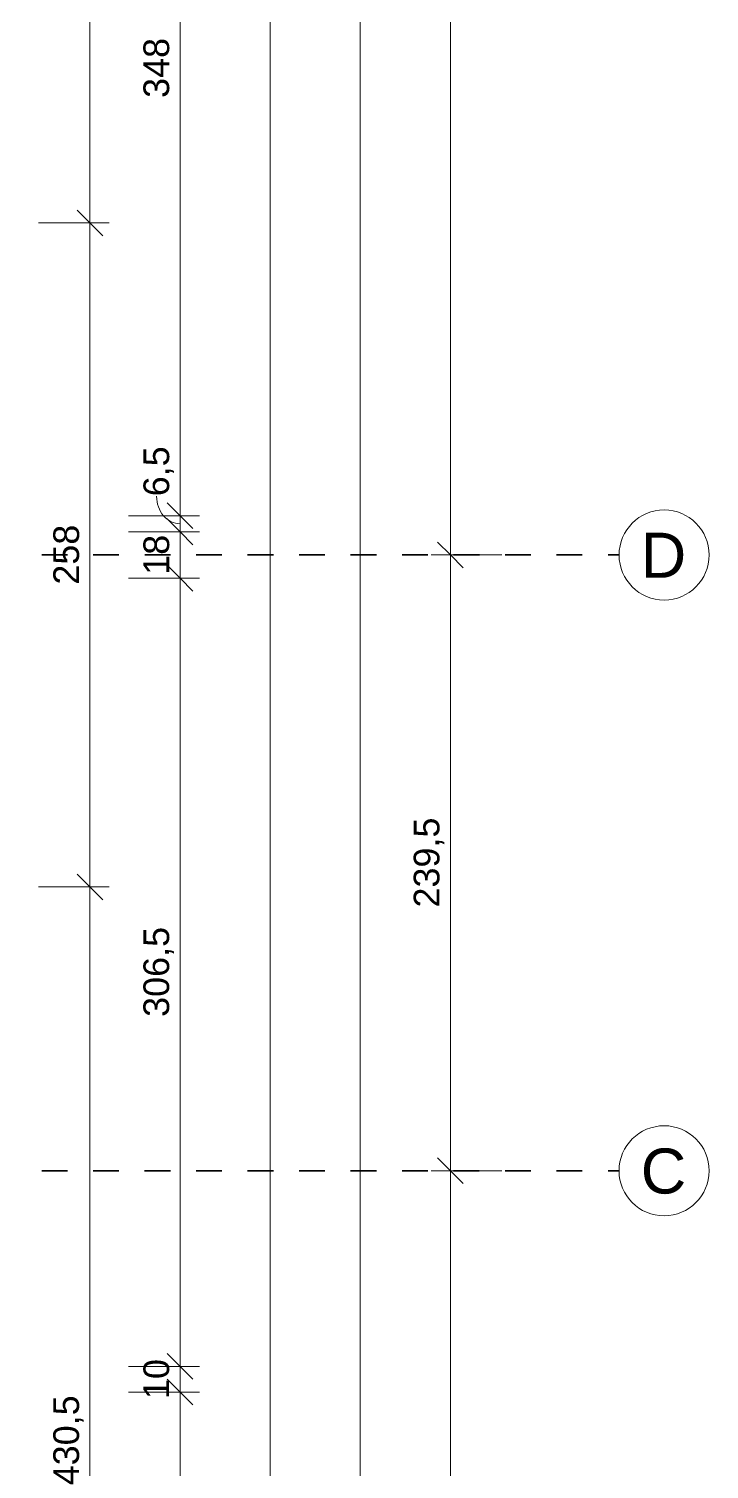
# Model space of a CAD drawing. Header units: metres. Extents: x -67.4 to -27.2, y 43.9 to 89.6.
# Drawn here: x -34.09 to -31.45, y 59.07 to 64.67 of the extents above; entities that cross this region are included whole.
import ezdxf

# ---------------------------------------------------------------- set-up
doc = ezdxf.new("R2010")
doc.units = ezdxf.units.M
doc.linetypes.add('Strich Punkt Mittel', pattern=[0.015875, 0.00635, -0.004763, 0, -0.004763])
for name, color, linetype, lineweight in [('A_Bemassung-50_', 4, 'Continuous', 9), ('A_Bemassung_', 4, 'Continuous', 9), ('A_Beschriftung_', 7, 'Continuous', 9), ('A_Raster_', 1, 'Continuous', 9)]:
    doc.layers.add(name, color=color, linetype=linetype, lineweight=lineweight)
doc.styles.add('Arial_1', font='arial.ttf', dxfattribs={"height": 0.175})
doc.styles.add('Arial_5', font='arial.ttf', dxfattribs={"height": 0.1})
doc.dimstyles.new('WGA-Bemaßung', dxfattribs={"dimscale": 0.3048, "dimtxt": 0.102026, "dimasz": 0.328084, "dimexe": 0.246063, "dimexo": 0.0625, "dimgap": 0.04101, "dimtad": 1, "dimdec": 1, "dimlfac": 100, "dimrnd": 0.5, "dimdsep": 46, "dimtxsty": 'Arial_5', "dimblk1": 'OBLIQUE', "dimblk2": 'OBLIQUE', "dimsah": 1, "dimcen": 0.09, "dimdle": 0.246063, "dimazin": 2, "dimtfac": 1, "dimtdec": 4, "dimtix": 1, "dimtmove": 0, "dimatfit": 3, "dimfxl": 0.656168, "dimfxlon": 1, "dimtvp": 1, "dimtolj": 1, "dimtzin": 0, "dimarcsym": 2})
doc.dimstyles.new('WGA-Bemaßung_3', dxfattribs={"dimscale": 0.3048, "dimtxt": 0.102026, "dimasz": 0.328084, "dimexe": 0.246063, "dimexo": 0.0625, "dimgap": 0.04101, "dimtad": 1, "dimdec": 1, "dimlfac": 100, "dimrnd": 0.5, "dimdsep": 46, "dimtxsty": 'Arial_5', "dimblk1": 'OBLIQUE', "dimblk2": 'OBLIQUE', "dimsah": 1, "dimcen": 0.09, "dimdle": 0.246063, "dimazin": 2, "dimtfac": 1, "dimtdec": 4, "dimtix": 1, "dimtmove": 1, "dimatfit": 3, "dimfxl": 0.656168, "dimfxlon": 1, "dimtvp": 1, "dimtolj": 1, "dimtzin": 0, "dimarcsym": 2})

# ---------------------------------------------------------------- blocks, each defined once
blk = doc.blocks.new('Raster - BS_Achse-112124-263_PP_01OG_BT2')
at = {"layer": 'A_Beschriftung_'}
blk.add_circle((0, 0), 0.0035, dxfattribs=at)
blk = doc.blocks.new('DIMBLOCK18-263_PP_01OG_BT2')
at = {"layer": 'A_Bemassung-50_', "lineweight": 35, "transparency": 16777216}
for p, q in [((-32.4558, 68.9034), (-32.5058, 68.9534)), ((-32.4558, 68.9034), (-32.4058, 68.8534)), ((-32.456, 62.6209), (-32.506, 62.6709)), ((-32.456, 62.6209), (-32.406, 62.5709))]:
    blk.add_line(p, q, dxfattribs=at)
at = {"layer": 'A_Bemassung-50_', "transparency": 16777216}
for p, q in [((-32.4558, 68.9034), (-32.5308, 68.9034)), ((-32.4558, 68.9034), (-32.456, 62.6209)), ((-32.4558, 68.9034), (-32.2558, 68.9034)), ((-32.456, 62.6209), (-32.531, 62.6209)), ((-32.456, 62.6209), (-32.256, 62.6209))]:
    blk.add_line(p, q, dxfattribs=at)
at = {"layer": 'A_Bemassung-50_', "color": 0, "transparency": 16777216, "insert": (-32.5982, 65.6468), "char_height": 0.1, "width": 0.276883, "attachment_point": 1, "rotation": 90, "line_spacing_factor": 0.941778, "style": 'Arial_5'}
blk.add_mtext('628', dxfattribs=at)
blk = doc.blocks.new('_Oblique')
at = {"color": 0, "linetype": 'ByBlock', "lineweight": -2}
blk.add_line((-0.5, -0.5), (0.5, 0.5), dxfattribs=at)
blk = doc.blocks.new('DIMBLOCK19-263_PP_01OG_BT2')
at = {"layer": 'A_Bemassung-50_', "lineweight": 35, "transparency": 16777216}
for p, q in [((-32.456, 62.6209), (-32.506, 62.6709)), ((-32.456, 62.6209), (-32.406, 62.5709)), ((-32.4561, 60.2282), (-32.5061, 60.2782)), ((-32.4561, 60.2282), (-32.4061, 60.1782))]:
    blk.add_line(p, q, dxfattribs=at)
at = {"layer": 'A_Bemassung-50_', "transparency": 16777216}
for p, q in [((-32.456, 62.6209), (-32.531, 62.6209)), ((-32.456, 62.6209), (-32.4561, 60.2282)), ((-32.456, 62.6209), (-32.256, 62.6209)), ((-32.4561, 60.2282), (-32.5311, 60.2282)), ((-32.4561, 60.2282), (-32.2561, 60.2282))]:
    blk.add_line(p, q, dxfattribs=at)
at = {"layer": 'A_Bemassung-50_', "color": 0, "transparency": 16777216, "insert": (-32.5984, 61.2511), "char_height": 0.1, "width": 0.416266, "attachment_point": 1, "rotation": 90, "line_spacing_factor": 0.941778, "style": 'Arial_5'}
blk.add_mtext('239,5', dxfattribs=at)
blk = doc.blocks.new('DIMBLOCK20-263_PP_01OG_BT2')
at = {"layer": 'A_Bemassung-50_', "lineweight": 35, "transparency": 16777216}
for p, q in [((-32.4561, 60.2282), (-32.5061, 60.2782)), ((-32.4561, 60.2282), (-32.4061, 60.1782)), ((-32.4562, 55.1182), (-32.5062, 55.1682)), ((-32.4562, 55.1182), (-32.4062, 55.0682))]:
    blk.add_line(p, q, dxfattribs=at)
at = {"layer": 'A_Bemassung-50_', "transparency": 16777216}
for p, q in [((-32.4561, 60.2282), (-32.5311, 60.2282)), ((-32.4561, 60.2282), (-32.4562, 55.1182)), ((-32.4561, 60.2282), (-32.2561, 60.2282)), ((-32.4562, 55.1182), (-32.5312, 55.1182)), ((-32.4562, 55.1182), (-32.2562, 55.1182))]:
    blk.add_line(p, q, dxfattribs=at)
at = {"layer": 'A_Bemassung-50_', "color": 0, "transparency": 16777216, "insert": (-32.5985, 57.5578), "char_height": 0.1, "width": 0.276883, "attachment_point": 1, "rotation": 90, "line_spacing_factor": 0.941778, "style": 'Arial_5'}
blk.add_mtext('511', dxfattribs=at)
blk = doc.blocks.new('DIMBLOCK23-263_PP_01OG_BT2')
at = {"layer": 'A_Bemassung-50_', "lineweight": 35, "transparency": 16777216}
for p, q in [((-32.8054, 83.2393), (-32.8554, 83.2893)), ((-32.8054, 83.2393), (-32.7554, 83.1893)), ((-32.8064, 48.5739), (-32.8564, 48.6239)), ((-32.8064, 48.5739), (-32.7564, 48.5239))]:
    blk.add_line(p, q, dxfattribs=at)
at = {"layer": 'A_Bemassung-50_', "transparency": 16777216}
for p, q in [((-32.8054, 83.3143), (-32.8064, 48.4989)), ((-32.8054, 83.2393), (-33.0054, 83.2393)), ((-32.8054, 83.2393), (-32.7304, 83.2392)), ((-32.8064, 48.5739), (-33.0064, 48.5739)), ((-32.8064, 48.5739), (-32.7314, 48.5739))]:
    blk.add_line(p, q, dxfattribs=at)
at = {"layer": 'A_Bemassung-50_', "color": 0, "transparency": 16777216, "insert": (-32.9482, 65.6947), "char_height": 0.1, "width": 0.50856, "attachment_point": 1, "rotation": 90, "line_spacing_factor": 0.941778, "style": 'Arial_5'}
blk.add_mtext('3466,5', dxfattribs=at)
blk = doc.blocks.new('DIMBLOCK25-263_PP_01OG_BT2')
at = {"layer": 'A_Bemassung-50_', "lineweight": 35, "transparency": 16777216}
for p, q in [((-33.1555, 78.6562), (-33.2055, 78.7062)), ((-33.1555, 78.6562), (-33.1055, 78.6062)), ((-33.1562, 55.4683), (-33.2062, 55.5183)), ((-33.1562, 55.4683), (-33.1062, 55.4183))]:
    blk.add_line(p, q, dxfattribs=at)
at = {"layer": 'A_Bemassung-50_', "transparency": 16777216}
for p, q in [((-33.1555, 78.6562), (-33.3555, 78.6562)), ((-33.1555, 78.6562), (-33.1562, 55.4683)), ((-33.1555, 78.6562), (-33.0805, 78.6562)), ((-33.1562, 55.4683), (-33.3562, 55.4683)), ((-33.1562, 55.4683), (-33.0812, 55.4683))]:
    blk.add_line(p, q, dxfattribs=at)
at = {"layer": 'A_Bemassung-50_', "color": 0, "transparency": 16777216, "insert": (-33.2982, 66.9084), "char_height": 0.1, "width": 0.369177, "attachment_point": 1, "rotation": 90, "line_spacing_factor": 0.941778, "style": 'Arial_5'}
blk.add_mtext('2319', dxfattribs=at)
blk = doc.blocks.new('DIMBLOCK45-263_PP_01OG_BT2')
at = {"layer": 'A_Bemassung-50_', "lineweight": 35, "transparency": 16777216}
for p, q in [((-33.856, 61.331), (-33.906, 61.381)), ((-33.856, 61.331), (-33.806, 61.281)), ((-33.8562, 57.0283), (-33.9062, 57.0783)), ((-33.8562, 57.0283), (-33.8062, 56.9783))]:
    blk.add_line(p, q, dxfattribs=at)
at = {"layer": 'A_Bemassung-50_', "transparency": 16777216}
for p, q in [((-33.856, 61.331), (-34.056, 61.331)), ((-33.8562, 57.0283), (-33.856, 61.331)), ((-33.856, 61.331), (-33.781, 61.331)), ((-33.8562, 57.0283), (-34.0562, 57.0284)), ((-33.8562, 57.0283), (-33.7812, 57.0283))]:
    blk.add_line(p, q, dxfattribs=at)
at = {"layer": 'A_Bemassung-50_', "color": 0, "transparency": 16777216, "insert": (-33.9984, 59.0062), "char_height": 0.1, "width": 0.416266, "attachment_point": 1, "rotation": 90, "line_spacing_factor": 0.941778, "style": 'Arial_5'}
blk.add_mtext('430,5', dxfattribs=at)
blk = doc.blocks.new('DIMBLOCK46-263_PP_01OG_BT2')
at = {"layer": 'A_Bemassung-50_', "lineweight": 35, "transparency": 16777216}
for p, q in [((-33.856, 63.911), (-33.906, 63.961)), ((-33.856, 63.911), (-33.806, 63.861)), ((-33.856, 61.331), (-33.906, 61.381)), ((-33.856, 61.331), (-33.806, 61.281))]:
    blk.add_line(p, q, dxfattribs=at)
at = {"layer": 'A_Bemassung-50_', "transparency": 16777216}
for p, q in [((-33.856, 63.911), (-34.056, 63.911)), ((-33.856, 61.331), (-33.856, 63.911)), ((-33.856, 63.911), (-33.781, 63.911)), ((-33.856, 61.331), (-34.056, 61.331)), ((-33.856, 61.331), (-33.781, 61.331))]:
    blk.add_line(p, q, dxfattribs=at)
at = {"layer": 'A_Bemassung-50_', "color": 0, "transparency": 16777216, "insert": (-33.9983, 62.5056), "char_height": 0.1, "width": 0.276883, "attachment_point": 1, "rotation": 90, "line_spacing_factor": 0.941778, "style": 'Arial_5'}
blk.add_mtext('258', dxfattribs=at)
blk = doc.blocks.new('DIMBLOCK47-263_PP_01OG_BT2')
at = {"layer": 'A_Bemassung-50_', "lineweight": 35, "transparency": 16777216}
for p, q in [((-33.8558, 70.7936), (-33.9058, 70.8436)), ((-33.8558, 70.7936), (-33.8058, 70.7436)), ((-33.856, 63.911), (-33.906, 63.961)), ((-33.856, 63.911), (-33.806, 63.861))]:
    blk.add_line(p, q, dxfattribs=at)
at = {"layer": 'A_Bemassung-50_', "transparency": 16777216}
for p, q in [((-33.8558, 70.7936), (-34.0558, 70.7936)), ((-33.856, 63.911), (-33.8558, 70.7936)), ((-33.8558, 70.7936), (-33.7808, 70.7936)), ((-33.856, 63.911), (-34.056, 63.911)), ((-33.856, 63.911), (-33.781, 63.911))]:
    blk.add_line(p, q, dxfattribs=at)
at = {"layer": 'A_Bemassung-50_', "color": 0, "transparency": 16777216, "insert": (-33.9982, 67.1788), "char_height": 0.1, "width": 0.416266, "attachment_point": 1, "rotation": 90, "line_spacing_factor": 0.941778, "style": 'Arial_5'}
blk.add_mtext('688,5', dxfattribs=at)
blk = doc.blocks.new('DIMBLOCK290-263_PP_01OG_BT2')
at = {"layer": 'A_Bemassung-50_', "lineweight": 35, "transparency": 16777216}
for p, q in [((-33.5061, 59.3683), (-33.5561, 59.4183)), ((-33.5061, 59.3683), (-33.4561, 59.3183)), ((-33.5062, 55.8908), (-33.5562, 55.9408)), ((-33.5062, 55.8908), (-33.4562, 55.8408))]:
    blk.add_line(p, q, dxfattribs=at)
at = {"layer": 'A_Bemassung-50_', "transparency": 16777216}
for p, q in [((-33.5061, 59.3683), (-33.7061, 59.3683)), ((-33.5062, 55.8908), (-33.5061, 59.3683)), ((-33.5061, 59.3683), (-33.4311, 59.3683)), ((-33.5062, 55.8908), (-33.7062, 55.8908)), ((-33.5062, 55.8908), (-33.4312, 55.8908))]:
    blk.add_line(p, q, dxfattribs=at)
at = {"layer": 'A_Bemassung-50_', "color": 0, "transparency": 16777216, "insert": (-33.6485, 57.5142), "char_height": 0.1, "width": 0.276883, "attachment_point": 1, "rotation": 90, "line_spacing_factor": 0.941778, "style": 'Arial_5'}
blk.add_mtext('348', dxfattribs=at)
blk = doc.blocks.new('DIMBLOCK291-263_PP_01OG_BT2')
at = {"layer": 'A_Bemassung-50_', "lineweight": 35, "transparency": 16777216}
for p, q in [((-33.5061, 59.4683), (-33.5561, 59.5183)), ((-33.5061, 59.4683), (-33.4561, 59.4183)), ((-33.5061, 59.3683), (-33.5561, 59.4183)), ((-33.5061, 59.3683), (-33.4561, 59.3183))]:
    blk.add_line(p, q, dxfattribs=at)
at = {"layer": 'A_Bemassung-50_', "transparency": 16777216}
for p, q in [((-33.5061, 59.4683), (-33.7061, 59.4683)), ((-33.5061, 59.3683), (-33.5061, 59.4683)), ((-33.5061, 59.4683), (-33.4311, 59.4683)), ((-33.5061, 59.3683), (-33.7061, 59.3683)), ((-33.5061, 59.3683), (-33.4311, 59.3683))]:
    blk.add_line(p, q, dxfattribs=at)
at = {"layer": 'A_Bemassung-50_', "color": 0, "transparency": 16777216, "insert": (-33.6484, 59.3414), "char_height": 0.1, "width": 0.184588, "attachment_point": 1, "rotation": 90, "line_spacing_factor": 0.941778, "style": 'Arial_5'}
blk.add_mtext('10', dxfattribs=at)
blk = doc.blocks.new('DIMBLOCK292-263_PP_01OG_BT2')
at = {"layer": 'A_Bemassung-50_', "lineweight": 35, "transparency": 16777216}
for p, q in [((-33.506, 62.5309), (-33.556, 62.5809)), ((-33.506, 62.5309), (-33.456, 62.4809)), ((-33.5061, 59.4683), (-33.5561, 59.5183)), ((-33.5061, 59.4683), (-33.4561, 59.4183))]:
    blk.add_line(p, q, dxfattribs=at)
at = {"layer": 'A_Bemassung-50_', "transparency": 16777216}
for p, q in [((-33.506, 62.5309), (-33.706, 62.531)), ((-33.5061, 59.4683), (-33.506, 62.5309)), ((-33.506, 62.5309), (-33.431, 62.5309)), ((-33.5061, 59.4683), (-33.7061, 59.4683)), ((-33.5061, 59.4683), (-33.4311, 59.4683))]:
    blk.add_line(p, q, dxfattribs=at)
at = {"layer": 'A_Bemassung-50_', "color": 0, "transparency": 16777216, "insert": (-33.6484, 60.8262), "char_height": 0.1, "width": 0.416266, "attachment_point": 1, "rotation": 90, "line_spacing_factor": 0.941778, "style": 'Arial_5'}
blk.add_mtext('306,5', dxfattribs=at)
blk = doc.blocks.new('DIMBLOCK293-263_PP_01OG_BT2')
at = {"layer": 'A_Bemassung-50_', "lineweight": 35, "transparency": 16777216}
for p, q in [((-33.506, 62.7109), (-33.556, 62.7609)), ((-33.506, 62.7109), (-33.456, 62.6609)), ((-33.506, 62.5309), (-33.556, 62.5809)), ((-33.506, 62.5309), (-33.456, 62.4809))]:
    blk.add_line(p, q, dxfattribs=at)
at = {"layer": 'A_Bemassung-50_', "transparency": 16777216}
for p, q in [((-33.506, 62.7109), (-33.706, 62.711)), ((-33.506, 62.5309), (-33.506, 62.7109)), ((-33.506, 62.7109), (-33.431, 62.7109)), ((-33.506, 62.5309), (-33.706, 62.531)), ((-33.506, 62.5309), (-33.431, 62.5309))]:
    blk.add_line(p, q, dxfattribs=at)
at = {"layer": 'A_Bemassung-50_', "color": 0, "transparency": 16777216, "insert": (-33.6483, 62.544), "char_height": 0.1, "width": 0.184588, "attachment_point": 1, "rotation": 90, "line_spacing_factor": 0.941778, "style": 'Arial_5'}
blk.add_mtext('18', dxfattribs=at)
blk = doc.blocks.new('DIMBLOCK294-263_PP_01OG_BT2')
at = {"layer": 'A_Bemassung-50_', "lineweight": 35, "transparency": 16777216}
for p, q in [((-33.506, 62.7734), (-33.556, 62.8234)), ((-33.506, 62.7109), (-33.556, 62.7609)), ((-33.506, 62.7734), (-33.456, 62.7234)), ((-33.506, 62.7109), (-33.456, 62.6609))]:
    blk.add_line(p, q, dxfattribs=at)
at = {"layer": 'A_Bemassung-50_', "transparency": 16777216}
for p, q in [((-33.506, 62.7734), (-33.706, 62.7735)), ((-33.506, 62.7109), (-33.506, 62.7734)), ((-33.506, 62.7734), (-33.431, 62.7734)), ((-33.506, 62.7109), (-33.706, 62.711)), ((-33.506, 62.7109), (-33.431, 62.7109))]:
    blk.add_line(p, q, dxfattribs=at)
blk.add_ellipse((-33.506, 62.8489), major_axis=(0, 0.1067), ratio=0.852814, start_param=1.570796, end_param=3.141593, dxfattribs=at)
at = {"layer": 'A_Bemassung-50_', "color": 0, "transparency": 16777216, "insert": (-33.6483, 62.8489), "char_height": 0.1, "width": 0.231677, "attachment_point": 1, "rotation": 90, "line_spacing_factor": 0.941778, "style": 'Arial_5'}
blk.add_mtext('6,5', dxfattribs=at)
blk = doc.blocks.new('DIMBLOCK295-263_PP_01OG_BT2')
at = {"layer": 'A_Bemassung-50_', "lineweight": 35, "transparency": 16777216}
for p, q in [((-33.5059, 66.2509), (-33.5559, 66.3009)), ((-33.5059, 66.2509), (-33.4559, 66.2009)), ((-33.506, 62.7734), (-33.556, 62.8234)), ((-33.506, 62.7734), (-33.456, 62.7234))]:
    blk.add_line(p, q, dxfattribs=at)
at = {"layer": 'A_Bemassung-50_', "transparency": 16777216}
for p, q in [((-33.5059, 66.2509), (-33.7059, 66.251)), ((-33.506, 62.7734), (-33.5059, 66.2509)), ((-33.5059, 66.2509), (-33.4309, 66.2509)), ((-33.506, 62.7734), (-33.706, 62.7735)), ((-33.506, 62.7734), (-33.431, 62.7734))]:
    blk.add_line(p, q, dxfattribs=at)
at = {"layer": 'A_Bemassung-50_', "color": 0, "transparency": 16777216, "insert": (-33.6483, 64.3968), "char_height": 0.1, "width": 0.276883, "attachment_point": 1, "rotation": 90, "line_spacing_factor": 0.941778, "style": 'Arial_5'}
blk.add_mtext('348', dxfattribs=at)

msp = doc.modelspace()

# ---------------------------------------------------------------- linework, layer by layer
at = {"layer": 'A_Raster_', "linetype": 'Strich Punkt Mittel', "lineweight": 35}
for p, q in [((-56.2434, 62.6216), (-31.8006, 62.6209)), ((-56.2435, 60.2289), (-31.8007, 60.2282))]:
    msp.add_line(p, q, dxfattribs=at)

# ---------------------------------------------------------------- block references
at = {"layer": 'A_Beschriftung_', "xscale": 49.99999999999998, "yscale": 49.99999999999998, "zscale": 49.99999999999998}
for p, rotation in [((-31.6256, 62.6209), 269.9982758784547), ((-31.6257, 60.2282), 269.9982758784546)]:
    msp.add_blockref('Raster - BS_Achse-112124-263_PP_01OG_BT2', p, dxfattribs=dict(at, rotation=rotation))

# ---------------------------------------------------------------- texts
at = {"layer": 'A_Beschriftung_', "char_height": 0.175, "width": 0.216456, "attachment_point": 1, "style": 'Arial_1'}
for s, insert in [('D', (-31.7163, 62.7075)), ('C', (-31.7164, 60.3148))]:
    msp.add_mtext(s, dxfattribs=dict(at, insert=insert))

# ---------------------------------------------------------------- dimensions: what is measured, and where the dimension line sits
at = {"layer": 'A_Bemassung_'}
for base, p1, p2, angle, override, picture, middle in [((-32.8064, 48.5739), (-33.0054, 83.2393), (-33.0064, 48.5739), 89.9983, {"dimpost": '<>', "dimfxl": 34.665387}, 'DIMBLOCK23-263_PP_01OG_BT2', (-32.8695, 65.9066)), ((-33.1562, 55.4683), (-33.3555, 78.6562), (-33.3562, 55.4683), 89.9983, {"dimpost": '<>', "dimfxl": 23.187835}, 'DIMBLOCK25-263_PP_01OG_BT2', (-33.2195, 67.0622)), ((-33.8558, 70.7936), (-34.056, 63.911), (-34.0558, 70.7936), 89.9983, {"dimpost": '<>', "dimfxl": 6.882612}, 'DIMBLOCK47-263_PP_01OG_BT2', (-33.9194, 67.3523)), ((-32.4560047342, 62.6209138011), (-32.2558156838, 68.9034077799), (-32.2560047343, 62.6209077828), 89.9982758785, {"dimpost": '<>', "dimfxl": 6.2825}, 'DIMBLOCK18-263_PP_01OG_BT2', (-32.519467508, 65.7621657122)), ((-33.5058955012, 66.2509453956), (-33.7060001447, 62.7734514155), (-33.7058955011, 66.250951414), 89.9982758785, {"dimpost": '<>', "dimfxl": 3.4775}, 'DIMBLOCK295-263_PP_01OG_BT2', (-33.5695392284, 64.51219731)), ((-33.856, 63.911), (-34.056, 61.331), (-34.056, 63.911), 89.9983, {"dimpost": '<>', "dimfxl": 2.58}, 'DIMBLOCK46-263_PP_01OG_BT2', (-33.9196, 62.621)), ((-33.506, 62.7109), (-33.706, 62.531), (-33.706, 62.711), 89.9983, {"dimpost": '<>', "dimfxl": 0.18}, 'DIMBLOCK293-263_PP_01OG_BT2', (-33.5696, 62.6209)), ((-32.4561, 60.2282), (-32.256, 62.6209), (-32.2561, 60.2282), 89.9983, {"dimpost": '<>', "dimfxl": 2.392723}, 'DIMBLOCK19-263_PP_01OG_BT2', (-32.5196, 61.4246)), ((-33.506, 62.5309), (-33.7061, 59.4683), (-33.706, 62.531), 89.9983, {"dimpost": '<>', "dimfxl": 3.062612}, 'DIMBLOCK292-263_PP_01OG_BT2', (-33.5696, 60.9996)), ((-33.856, 61.331), (-34.0562, 57.0284), (-34.056, 61.331), 89.9983, {"dimpost": '<>', "dimfxl": 4.302612}, 'DIMBLOCK45-263_PP_01OG_BT2', (-33.9197, 59.1797)), ((-32.4562, 55.1182), (-32.2561, 60.2282), (-32.2562, 55.1182), 89.9983, {"dimpost": '<>', "dimfxl": 5.11}, 'DIMBLOCK20-263_PP_01OG_BT2', (-32.5197, 57.6732)), ((-33.5061, 59.4683), (-33.7061, 59.3683), (-33.7061, 59.4683), 89.9983, {"dimpost": '<>', "dimfxl": 0.1}, 'DIMBLOCK291-263_PP_01OG_BT2', (-33.5697, 59.4183)), ((-33.50610261, 59.3683338836), (-33.7062072534, 55.8908399035), (-33.7061026099, 59.3683399019), 89.9982758785, {"dimpost": '<>', "dimfxl": 3.4775}, 'DIMBLOCK290-263_PP_01OG_BT2', (-33.5697463372, 57.6295857979))]:
    dim = msp.add_linear_dim(base=base, p1=p1, p2=p2, angle=angle, dimstyle='WGA-Bemaßung', override=override, dxfattribs=at)
    dim.commit()
    dim.dimension.update_dxf_attribs({"geometry": picture, "text_midpoint": middle})
dim = msp.add_linear_dim(base=(-33.5060001447, 62.7734453972), p1=(-33.7060020254, 62.7109514156), p2=(-33.7060001447, 62.7734514155), angle=89.9982758785, dimstyle='WGA-Bemaßung_3', override={"dimpost": '<>', "dimfxl": 0.0625}, dxfattribs=at)
dim.commit()
dim.dimension.update_dxf_attribs({"geometry": 'DIMBLOCK294-263_PP_01OG_BT2', "text_midpoint": (-33.5816512704, 62.964718316), "dimtype": 160, "text_rotation": 90})

doc.saveas('drawing.dxf')
